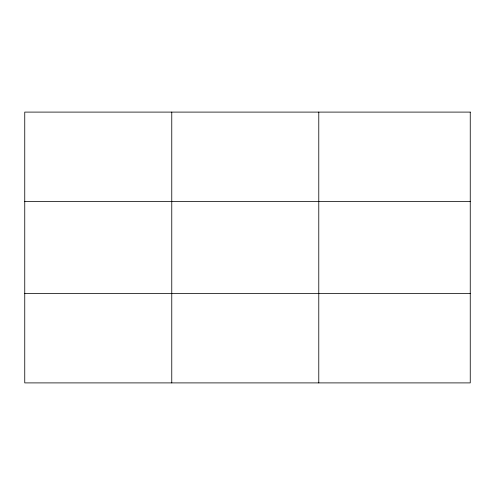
<?xml version="1.0" encoding="UTF-8"?>
<svg xmlns="http://www.w3.org/2000/svg" width="495" height="495" viewBox="0 0 495 495"><rect width="100%" height="100%" fill="white"/><g stroke="black" fill="none" stroke-linecap="round" stroke-linejoin="round"><path stroke-width="0.74" d="M171.765 382.901L171.765 112.099M318.78 382.901L318.78 112.099M24.75 201.465L470.25 201.465M24.75 293.535L470.25 293.535M470.25 112.099L470.25 382.901L24.75 382.901L24.75 112.099L470.25 112.099"/></g></svg>
